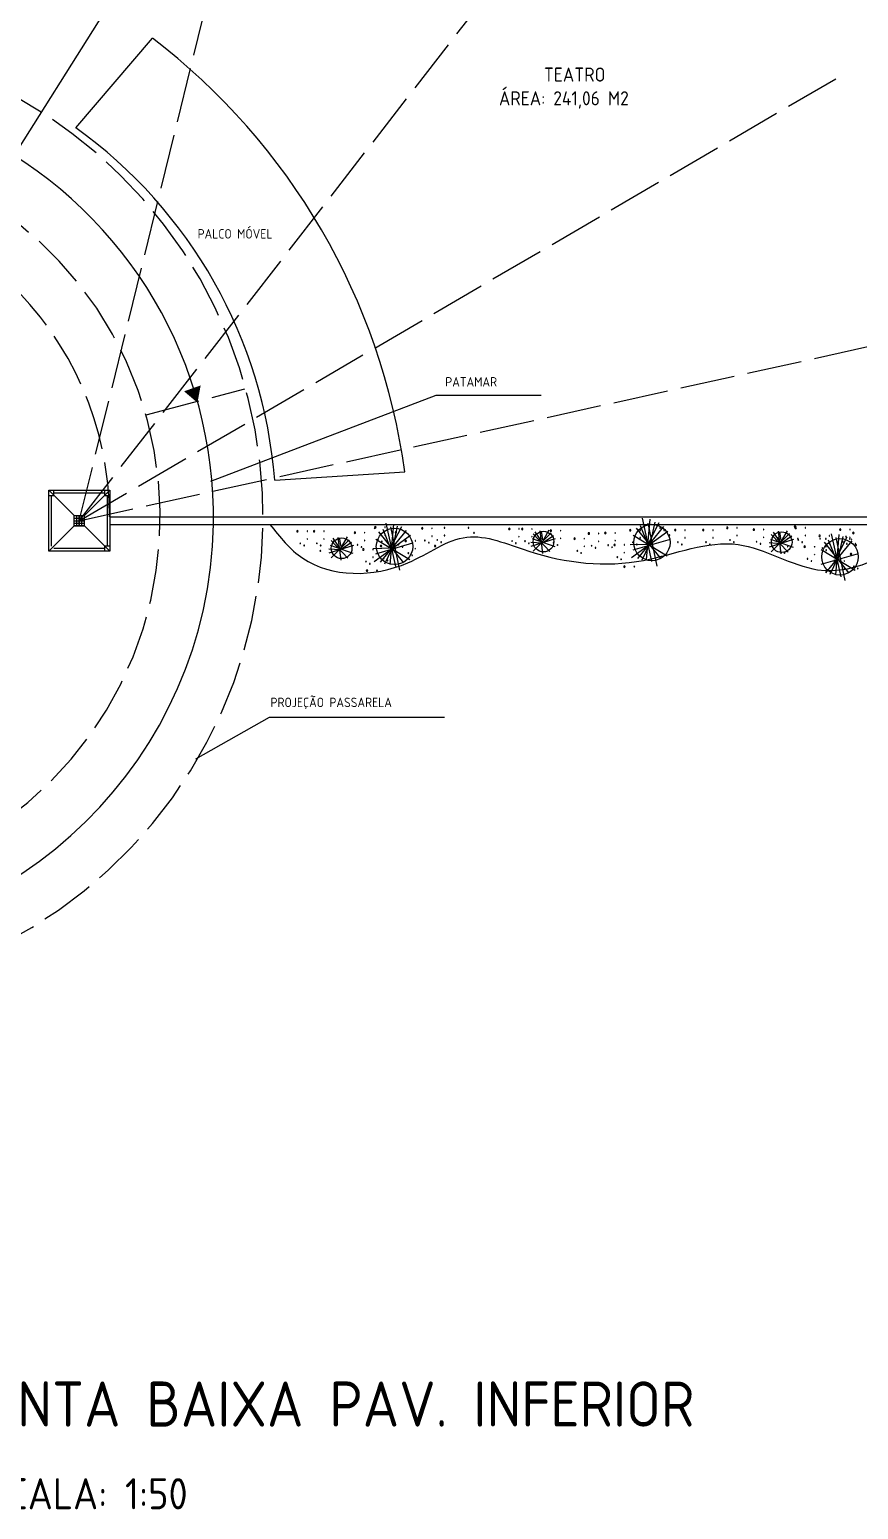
# Model space of a CAD drawing. Extents: x 115 to 1469, y 94 to 338.
# Drawn here: x 144.04 to 160.39, y 289.54 to 318.71 of the extents above; entities that cross this region are included whole.
import ezdxf

# ---------------------------------------------------------------- set-up
doc = ezdxf.new("R2010")
doc.units = 0
doc.linetypes.add('ACAD_ISO02W100', pattern=[15, 12, -3])
doc.layers.get('0').update_dxf_attribs({"linetype": 'CONTINUOUS'})
doc.layers.get('DEFPOINTS').update_dxf_attribs({"linetype": 'CONTINUOUS'})
for name, color, linetype in [('1', 7, 'CONTINUOUS'), ('COTA', 1, 'CONTINUOUS'), ('PAREDE', 6, 'CONTINUOUS'), ('PROJ', 1, 'CONTINUOUS')]:
    doc.layers.add(name, color=color, linetype=linetype)
doc.styles.get("Standard").update_dxf_attribs({"font": 'ISOCP'})
doc.dimstyles.new('COTA100', dxfattribs={"dimscale": 0.1, "dimtxt": 1.5, "dimasz": 1, "dimexe": 1, "dimexo": 1, "dimgap": 1, "dimtad": 1, "dimlfac": -1, "dimzin": 0, "dimdsep": 46, "dimtxsty": 'Standard', "dimblk1": 'ARCHTICK', "dimblk2": 'ARCHTICK', "dimsah": 1, "dimcen": 1, "dimdle": 1, "dimclrt": 3, "dimadec": 0, "dimazin": 0, "dimtfac": 1, "dimtmove": 0, "dimatfit": 3, "dimldrblk": 'ARCHTICK', "dimfxl": 1, "dimtolj": 1, "dimtzin": 0, "dimarcsym": 0})

# ---------------------------------------------------------------- blocks, each defined once
blk = doc.blocks.new('_ARCHTICK')
at = {"color": 0, "linetype": 'ByBlock', "const_width": 0.15}
blk.add_lwpolyline([(-0.5, -0.5), (0.5, 0.5)], dxfattribs=at)
blk = doc.blocks.new('*D73')
at = {"layer": 'COTA', "color": 0, "lineweight": -2}
for p in [(153.469, 331.673), (139.248, 309.108)]:
    blk.add_line(p, (152.296, 329.812), dxfattribs=at)
at = {"layer": 'DEFPOINTS', "color": 0}
for p in [(152.296, 329.812), (139.248, 309.108)]:
    blk.add_point(p, dxfattribs=at)
at = {"layer": 'COTA', "color": 0, "lineweight": -2, "xscale": 0.1, "yscale": 0.1, "zscale": 0.1, "rotation": 237.7795016975965}
blk.add_blockref('_ARCHTICK', (152.296, 329.812), dxfattribs=at)
at = {"layer": 'COTA', "color": 3, "insert": (153.107, 331.428), "char_height": 0.15, "attachment_point": 5, "rotation": 57.7795}
blk.add_mtext('\\A1;124.471', dxfattribs=at)

msp = doc.modelspace()

# ---------------------------------------------------------------- hatches: boundary and pattern name
msp.add_hatch(color=2).paths.add_polyline_path([(147.357, 311.359), (147.419, 311.7), (147.092, 311.584)])

# ---------------------------------------------------------------- linework, layer by layer
for p, q in [((147.622, 309.812), (152.066, 311.505)), ((152.066, 311.505), (154.138, 311.505)), ((147.325, 304.339), (148.776, 305.162)), ((148.776, 305.162), (152.227, 305.162))]:
    msp.add_line(p, q)
at = {"color": 3}
for p, q in [((151.073, 308.982), (151.261, 308.132)), ((151.225, 308.964), (151.153, 308.168)), ((156.128, 309.082), (156.315, 308.232)), ((156.28, 309.064), (156.208, 308.268)), ((156.24, 308.987), (156.418, 308.138)), ((156.257, 308.594), (156.463, 308.996)), ((156.284, 308.558), (156.383, 309.005)), ((150.351, 308.659), (149.993, 308.302)), ((150.029, 308.686), (150.172, 308.471)), ((150.127, 308.704), (150.181, 308.257)), ((150.154, 308.695), (150.181, 308.525)), ((150.306, 308.713), (150.163, 308.463)), ((151.556, 308.741), (150.841, 308.222)), ((150.876, 308.669), (151.547, 308.267)), ((150.93, 308.812), (151.422, 308.204)), ((151.475, 308.839), (150.957, 308.213)), ((151.171, 308.481), (151.019, 308.857)), ((151.162, 308.91), (151.341, 308.061)), ((151.18, 308.517), (151.386, 308.919)), ((151.207, 308.481), (151.305, 308.928)), ((154.414, 308.674), (153.931, 308.522)), ((153.958, 308.683), (154.405, 308.522)), ((154.334, 308.791), (153.976, 308.433)), ((153.976, 308.773), (154.307, 308.424)), ((154.012, 308.817), (154.155, 308.603)), ((154.11, 308.835), (154.164, 308.388)), ((154.137, 308.826), (154.164, 308.656)), ((154.289, 308.844), (154.146, 308.594)), ((154.378, 308.737), (154.173, 308.594)), ((156.633, 308.818), (155.918, 308.299)), ((156.678, 308.666), (155.944, 308.451)), ((155.953, 308.746), (156.624, 308.344)), ((156.007, 308.889), (156.499, 308.281)), ((156.552, 308.916), (156.034, 308.29)), ((156.248, 308.558), (156.096, 308.934)), ((159.114, 308.664), (158.631, 308.512)), ((158.658, 308.672), (159.105, 308.512)), ((159.033, 308.78), (158.675, 308.422)), ((158.675, 308.762), (159.006, 308.413)), ((158.711, 308.807), (158.854, 308.592)), ((158.81, 308.824), (158.863, 308.377)), ((158.836, 308.816), (158.863, 308.646)), ((158.988, 308.833), (158.845, 308.583)), ((159.078, 308.726), (158.872, 308.583)), ((159.957, 308.276), (159.806, 308.651)), ((159.859, 308.777), (160.047, 307.927)), ((160.011, 308.759), (159.94, 307.963)), ((159.949, 308.705), (160.127, 307.856)), ((159.966, 308.312), (160.172, 308.714)), ((159.993, 308.276), (160.092, 308.723)), ((150.431, 308.543), (149.949, 308.391)), ((149.949, 308.48), (150.172, 308.463)), ((149.975, 308.552), (150.422, 308.391)), ((149.993, 308.641), (150.324, 308.293)), ((150.396, 308.606), (150.19, 308.463)), ((151.171, 308.49), (150.814, 308.481)), ((151.601, 308.589), (150.867, 308.374)), ((151.189, 308.481), (151.046, 308.177)), ((153.931, 308.612), (154.155, 308.594)), ((156.248, 308.567), (155.891, 308.558)), ((156.266, 308.558), (156.123, 308.254)), ((158.631, 308.601), (158.854, 308.583)), ((160.387, 308.383), (159.654, 308.169)), ((159.662, 308.464), (160.333, 308.061)), ((159.716, 308.607), (160.208, 307.999)), ((160.261, 308.634), (159.743, 308.008)), ((159.975, 308.276), (159.832, 307.972))]:
    msp.add_line(p, q, dxfattribs=at)
for centre, radius in [((156.32, 308.603), 0.359), ((150.199, 308.489), 0.204), ((151.243, 308.526), 0.359), ((154.182, 308.621), 0.204), ((158.881, 308.61), 0.204), ((160.029, 308.321), 0.359)]:
    msp.add_circle(centre, radius, dxfattribs=at)
at = {"linetype": 'Continuous'}
for centre, radius, start, end in [((149.329, 308.826), 0.0145, 90, 270), ((149.329, 308.826), 0.0145, 270, 90), ((149.525, 308.826), 0.00725, 90, 270), ((149.525, 308.674), 0.00725, 90, 270), ((149.657, 308.826), 0.0145, 90, 270), ((149.657, 308.826), 0.0145, 270, 90), ((149.853, 308.826), 0.00725, 90, 270), ((149.853, 308.674), 0.00725, 90, 270), ((150.461, 308.797), 0.0145, 90, 270), ((150.461, 308.797), 0.0145, 270, 90), ((150.657, 308.797), 0.00725, 90, 270), ((150.657, 308.644), 0.00725, 90, 270), ((150.851, 308.883), 0.00725, 90, 270), ((150.864, 308.905), 0.0145, 90, 270), ((150.851, 308.883), 0.00725, 270, 90), ((150.864, 308.905), 0.0145, 270, 90), ((150.918, 308.665), 0.00725, 90, 270), ((150.918, 308.665), 0.00725, 270, 90), ((151.06, 308.905), 0.00725, 90, 270), ((151.06, 308.752), 0.00725, 90, 270), ((151.27, 308.804), 0.0145, 90, 270), ((151.27, 308.804), 0.0145, 270, 90), ((151.462, 308.635), 0.0145, 90, 270), ((151.466, 308.804), 0.00725, 90, 270), ((151.466, 308.651), 0.00725, 90, 270), ((151.462, 308.635), 0.0145, 270, 90), ((151.789, 308.882), 0.0145, 90, 270), ((151.789, 308.882), 0.0145, 270, 90), ((151.843, 308.643), 0.00725, 90, 270), ((151.843, 308.643), 0.00725, 270, 90), ((151.985, 308.882), 0.00725, 90, 270), ((151.985, 308.73), 0.00725, 90, 270), ((152.087, 308.653), 0.00725, 90, 270), ((152.087, 308.653), 0.00725, 270, 90), ((152.229, 308.893), 0.00725, 90, 270), ((152.229, 308.741), 0.00725, 90, 270), ((152.229, 308.893), 0.00725, 270, 90), ((152.229, 308.741), 0.00725, 270, 90), ((152.702, 308.893), 0.00725, 90, 270), ((152.702, 308.893), 0.00725, 270, 90), ((152.811, 308.795), 0.00725, 90, 270), ((152.811, 308.795), 0.00725, 270, 90), ((153.507, 308.872), 0.0145, 90, 270), ((153.507, 308.872), 0.0145, 270, 90), ((153.703, 308.872), 0.00725, 90, 270), ((153.703, 308.719), 0.00725, 90, 270), ((153.763, 308.871), 0.0145, 90, 270), ((153.763, 308.871), 0.0145, 270, 90), ((153.959, 308.871), 0.00725, 90, 270), ((153.959, 308.719), 0.00725, 90, 270), ((154.327, 308.837), 0.0145, 90, 270), ((154.327, 308.837), 0.0145, 270, 90), ((154.523, 308.837), 0.00725, 90, 270), ((154.523, 308.685), 0.00725, 90, 270), ((154.794, 308.679), 0.0145, 90, 270), ((154.794, 308.679), 0.0145, 270, 90), ((154.99, 308.679), 0.00725, 90, 270), ((155.076, 308.781), 0.0145, 90, 270), ((155.076, 308.781), 0.0145, 270, 90), ((155.272, 308.781), 0.00725, 90, 270), ((155.403, 308.792), 0.0145, 90, 270), ((155.403, 308.792), 0.0145, 270, 90), ((155.599, 308.792), 0.00725, 90, 270), ((155.599, 308.64), 0.00725, 90, 270), ((155.892, 308.846), 0.0145, 90, 270), ((155.892, 308.846), 0.0145, 270, 90), ((156.088, 308.846), 0.00725, 90, 270), ((156.088, 308.694), 0.00725, 90, 270), ((156.088, 308.846), 0.00725, 270, 90), ((156.088, 308.694), 0.00725, 270, 90), ((156.485, 308.889), 0.00725, 90, 270), ((156.485, 308.889), 0.00725, 270, 90), ((156.561, 308.846), 0.00725, 90, 270), ((156.561, 308.846), 0.00725, 270, 90), ((156.67, 308.748), 0.00725, 90, 270), ((156.67, 308.748), 0.00725, 270, 90), ((156.78, 308.848), 0.0145, 90, 270), ((156.78, 308.848), 0.0145, 270, 90), ((156.976, 308.848), 0.00725, 90, 270), ((156.976, 308.696), 0.00725, 90, 270), ((157.333, 308.848), 0.0145, 90, 270), ((157.333, 308.848), 0.0145, 270, 90), ((157.529, 308.848), 0.00725, 90, 270), ((157.529, 308.696), 0.00725, 90, 270), ((157.806, 308.893), 0.0145, 90, 270), ((157.806, 308.893), 0.0145, 270, 90), ((157.861, 308.654), 0.00725, 90, 270), ((157.861, 308.654), 0.00725, 270, 90), ((158.002, 308.893), 0.00725, 90, 270), ((158.002, 308.741), 0.00725, 90, 270), ((158.331, 308.859), 0.0145, 90, 270), ((158.331, 308.859), 0.0145, 270, 90), ((158.527, 308.859), 0.00725, 90, 270), ((158.527, 308.706), 0.00725, 90, 270), ((158.805, 308.679), 0.0145, 90, 270), ((158.805, 308.679), 0.0145, 270, 90), ((159.001, 308.679), 0.00725, 90, 270), ((159.143, 308.917), 0.0145, 90, 270), ((159.155, 308.893), 0.0145, 90, 270), ((159.143, 308.917), 0.0145, 270, 90), ((159.155, 308.893), 0.0145, 270, 90), ((159.198, 308.678), 0.00725, 90, 270), ((159.198, 308.678), 0.00725, 270, 90), ((159.209, 308.653), 0.00725, 90, 270), ((159.209, 308.653), 0.00725, 270, 90), ((159.351, 308.893), 0.00725, 90, 270), ((159.351, 308.74), 0.00725, 90, 270), ((159.628, 308.735), 0.0145, 90, 270), ((159.628, 308.735), 0.0145, 270, 90), ((159.637, 308.678), 0.00725, 90, 270), ((159.637, 308.678), 0.00725, 270, 90), ((159.751, 308.676), 0.00725, 90, 270), ((159.751, 308.676), 0.00725, 270, 90), ((159.824, 308.735), 0.00725, 90, 270), ((160.035, 308.859), 0.0145, 90, 270), ((160.035, 308.859), 0.0145, 270, 90), ((160.149, 308.72), 0.00725, 90, 270), ((160.149, 308.72), 0.00725, 270, 90), ((160.225, 308.676), 0.00725, 90, 270), ((160.231, 308.859), 0.00725, 90, 270), ((160.231, 308.706), 0.00725, 90, 270), ((160.225, 308.676), 0.00725, 270, 90), ((160.264, 308.667), 0.00725, 90, 270), ((160.294, 308.791), 0.0145, 90, 270), ((160.294, 308.791), 0.0145, 270, 90), ((149.384, 308.586), 0.00725, 90, 270), ((149.384, 308.586), 0.00725, 270, 90), ((149.46, 308.543), 0.00725, 90, 270), ((149.46, 308.543), 0.00725, 270, 90), ((149.711, 308.586), 0.00725, 90, 270), ((149.711, 308.586), 0.00725, 270, 90), ((149.78, 308.439), 0.00725, 90, 270), ((149.787, 308.543), 0.00725, 90, 270), ((149.78, 308.439), 0.00725, 270, 90), ((149.787, 308.543), 0.00725, 270, 90), ((150.515, 308.557), 0.00725, 90, 270), ((150.515, 308.557), 0.00725, 270, 90), ((150.592, 308.514), 0.00725, 90, 270), ((150.592, 308.514), 0.00725, 270, 90), ((150.627, 308.466), 0.0145, 90, 270), ((150.627, 308.466), 0.0145, 270, 90), ((150.823, 308.466), 0.00725, 90, 270), ((150.977, 308.533), 0.0145, 90, 270), ((150.977, 308.533), 0.0145, 270, 90), ((150.994, 308.622), 0.00725, 90, 270), ((150.994, 308.622), 0.00725, 270, 90), ((151.172, 308.533), 0.00725, 90, 270), ((151.172, 308.381), 0.00725, 90, 270), ((151.324, 308.564), 0.00725, 90, 270), ((151.324, 308.564), 0.00725, 270, 90), ((151.4, 308.52), 0.00725, 90, 270), ((151.4, 308.52), 0.00725, 270, 90), ((151.516, 308.395), 0.00725, 90, 270), ((151.516, 308.395), 0.00725, 270, 90), ((151.592, 308.352), 0.00725, 90, 270), ((151.592, 308.352), 0.00725, 270, 90), ((151.658, 308.635), 0.00725, 90, 270), ((151.658, 308.482), 0.00725, 90, 270), ((151.919, 308.599), 0.00725, 90, 270), ((151.919, 308.599), 0.00725, 270, 90), ((152.044, 308.533), 0.0145, 90, 270), ((152.044, 308.533), 0.0145, 270, 90), ((152.164, 308.61), 0.00725, 90, 270), ((152.164, 308.61), 0.00725, 270, 90), ((153.562, 308.632), 0.00725, 90, 270), ((153.562, 308.632), 0.00725, 270, 90), ((153.638, 308.589), 0.00725, 90, 270), ((153.638, 308.589), 0.00725, 270, 90), ((153.817, 308.631), 0.00725, 90, 270), ((153.817, 308.631), 0.00725, 270, 90), ((153.894, 308.588), 0.00725, 90, 270), ((153.894, 308.588), 0.00725, 270, 90), ((154.381, 308.598), 0.00725, 90, 270), ((154.381, 308.598), 0.00725, 270, 90), ((154.458, 308.554), 0.00725, 90, 270), ((154.458, 308.554), 0.00725, 270, 90), ((154.849, 308.44), 0.00725, 90, 270), ((154.849, 308.44), 0.00725, 270, 90), ((154.925, 308.396), 0.00725, 90, 270), ((154.925, 308.396), 0.00725, 270, 90), ((154.99, 308.527), 0.00725, 90, 270), ((155.131, 308.541), 0.00725, 90, 270), ((155.131, 308.541), 0.00725, 270, 90), ((155.207, 308.498), 0.00725, 90, 270), ((155.207, 308.498), 0.00725, 270, 90), ((155.272, 308.628), 0.00725, 90, 270), ((155.458, 308.552), 0.00725, 90, 270), ((155.458, 308.552), 0.00725, 270, 90), ((155.534, 308.509), 0.00725, 90, 270), ((155.534, 308.509), 0.00725, 270, 90), ((155.584, 308.556), 0.0145, 90, 270), ((155.584, 308.556), 0.0145, 270, 90), ((155.78, 308.556), 0.00725, 90, 270), ((155.78, 308.403), 0.00725, 90, 270), ((155.946, 308.607), 0.00725, 90, 270), ((155.946, 308.607), 0.00725, 270, 90), ((156.022, 308.563), 0.00725, 90, 270), ((156.022, 308.563), 0.00725, 270, 90), ((156.834, 308.609), 0.00725, 90, 270), ((156.834, 308.609), 0.00725, 270, 90), ((156.91, 308.565), 0.00725, 90, 270), ((156.91, 308.565), 0.00725, 270, 90), ((157.387, 308.609), 0.00725, 90, 270), ((157.387, 308.609), 0.00725, 270, 90), ((157.463, 308.565), 0.00725, 90, 270), ((157.463, 308.565), 0.00725, 270, 90), ((157.937, 308.61), 0.00725, 90, 270), ((157.937, 308.61), 0.00725, 270, 90), ((158.386, 308.619), 0.00725, 90, 270), ((158.386, 308.619), 0.00725, 270, 90), ((158.462, 308.576), 0.00725, 90, 270), ((158.462, 308.576), 0.00725, 270, 90), ((158.859, 308.439), 0.00725, 90, 270), ((158.859, 308.439), 0.00725, 270, 90), ((158.936, 308.396), 0.00725, 90, 270), ((158.936, 308.396), 0.00725, 270, 90), ((159.001, 308.526), 0.00725, 90, 270), ((159.285, 308.609), 0.00725, 90, 270), ((159.285, 308.609), 0.00725, 270, 90), ((159.335, 308.521), 0.0145, 90, 270), ((159.335, 308.521), 0.0145, 270, 90), ((159.531, 308.521), 0.00725, 90, 270), ((159.531, 308.369), 0.00725, 90, 270), ((159.683, 308.495), 0.00725, 90, 270), ((159.683, 308.495), 0.00725, 270, 90), ((159.751, 308.524), 0.00725, 90, 270), ((159.751, 308.524), 0.00725, 270, 90), ((159.759, 308.452), 0.00725, 90, 270), ((159.759, 308.452), 0.00725, 270, 90), ((159.824, 308.583), 0.00725, 90, 270), ((160.089, 308.619), 0.00725, 90, 270), ((160.089, 308.619), 0.00725, 270, 90), ((160.165, 308.576), 0.00725, 90, 270), ((160.165, 308.576), 0.00725, 270, 90), ((160.249, 308.375), 0.0145, 90, 270), ((160.249, 308.375), 0.0145, 270, 90), ((160.334, 308.578), 0.00725, 90, 270), ((160.334, 308.578), 0.00725, 270, 90), ((160.348, 308.552), 0.00725, 90, 270), ((160.348, 308.552), 0.00725, 270, 90), ((150.681, 308.226), 0.00725, 90, 270), ((150.681, 308.226), 0.00725, 270, 90), ((150.701, 308.051), 0.0145, 90, 270), ((150.701, 308.051), 0.0145, 270, 90), ((150.757, 308.183), 0.00725, 90, 270), ((150.757, 308.183), 0.00725, 270, 90), ((150.823, 308.313), 0.00725, 90, 270), ((151.031, 308.294), 0.00725, 90, 270), ((151.031, 308.294), 0.00725, 270, 90), ((151.107, 308.25), 0.00725, 90, 270), ((151.107, 308.25), 0.00725, 270, 90), ((155.638, 308.316), 0.00725, 90, 270), ((155.638, 308.316), 0.00725, 270, 90), ((155.715, 308.272), 0.00725, 90, 270), ((155.715, 308.272), 0.00725, 270, 90), ((155.778, 308.128), 0.0145, 90, 270), ((155.778, 308.128), 0.0145, 270, 90), ((155.974, 308.128), 0.00725, 90, 270), ((155.974, 308.128), 0.00725, 270, 90), ((159.39, 308.282), 0.00725, 90, 270), ((159.39, 308.282), 0.00725, 270, 90), ((159.466, 308.238), 0.00725, 90, 270), ((159.466, 308.238), 0.00725, 270, 90), ((159.922, 308.24), 0.0145, 90, 270), ((159.922, 308.24), 0.0145, 270, 90), ((160.118, 308.24), 0.00725, 90, 270), ((160.118, 308.087), 0.00725, 90, 270), ((160.303, 308.135), 0.00725, 90, 270), ((160.303, 308.135), 0.00725, 270, 90), ((160.38, 308.092), 0.00725, 90, 270), ((160.38, 308.092), 0.00725, 270, 90), ((150.897, 308.051), 0.00725, 90, 270), ((150.897, 308.051), 0.00725, 270, 90)]:
    msp.add_arc(centre, radius, start, end, dxfattribs=at)
at = {"layer": '1', "color": 1}
for p, q in [((144.425, 309.633), (144.925, 309.133)), ((145.625, 309.633), (145.125, 309.133)), ((144.925, 309.133), (145.025, 309.133)), ((144.925, 309.033), (144.925, 309.133)), ((144.925, 308.933), (144.925, 309.133)), ((144.925, 309.083), (145.025, 309.083)), ((144.925, 309.033), (145.125, 309.033)), ((144.925, 309.033), (145.025, 309.033)), ((144.925, 308.933), (144.925, 309.033)), ((144.925, 309.033), (145.025, 309.033)), ((144.925, 308.983), (145.025, 308.983)), ((144.975, 309.033), (144.975, 309.133)), ((144.975, 308.933), (144.975, 309.033)), ((145.025, 309.133), (145.025, 308.933)), ((145.025, 309.033), (145.025, 309.133)), ((145.025, 309.033), (145.025, 309.133)), ((145.025, 309.133), (145.125, 309.133)), ((145.025, 309.083), (145.125, 309.083)), ((145.025, 308.933), (145.025, 309.033)), ((145.025, 309.033), (145.125, 309.033)), ((145.025, 308.933), (145.025, 309.033)), ((145.025, 309.033), (145.125, 309.033)), ((145.025, 309.033), (145.125, 309.033)), ((145.025, 308.983), (145.125, 308.983)), ((145.075, 309.033), (145.075, 309.133)), ((145.075, 308.933), (145.075, 309.033)), ((145.125, 309.033), (145.125, 309.133)), ((145.125, 308.933), (145.125, 309.033)), ((144.425, 308.433), (144.925, 308.933)), ((144.925, 308.933), (145.025, 308.933)), ((145.125, 308.933), (144.925, 308.933)), ((145.025, 308.933), (145.125, 308.933)), ((145.625, 308.433), (145.125, 308.933))]:
    msp.add_line(p, q, dxfattribs=at)
at = {"layer": '1', "color": 6}
for p, q in [((144.425, 309.633), (145.625, 309.633)), ((144.425, 308.433), (144.425, 309.633)), ((144.425, 309.533), (144.525, 309.533)), ((144.475, 308.533), (144.475, 309.533)), ((144.525, 309.533), (144.525, 309.633)), ((144.525, 309.583), (145.525, 309.583)), ((145.525, 309.633), (145.525, 309.533)), ((145.525, 309.533), (145.625, 309.533)), ((145.575, 309.533), (145.575, 308.533)), ((145.625, 309.633), (145.625, 308.433)), ((145.625, 308.433), (144.425, 308.433)), ((145.525, 308.483), (144.525, 308.483)), ((145.525, 308.533), (145.525, 308.433)), ((145.625, 308.533), (145.525, 308.533))]:
    msp.add_line(p, q, dxfattribs=at)
at = {"layer": '1', "color": 21}
msp.add_spline([(148.786, 308.958), (149.432, 308.293), (151.507, 308.203), (152.669, 308.71), (153.876, 308.439), (156.156, 308.251), (158.022, 308.563), (159.59, 308.068), (161.92, 308.958)], degree=3, dxfattribs=at)
at = {"layer": 'PAREDE', "color": 131}
for p, q in [((144.959, 316.775), (146.467, 318.549)), ((148.881, 309.833), (151.445, 309.997))]:
    msp.add_line(p, q, dxfattribs=at)
at = {"layer": 'PAREDE'}
for p, q in [((145.619, 308.958), (160.95, 308.958)), ((145.62, 309.108), (158.72, 309.108)), ((145.625, 309.108), (145.625, 308.958)), ((145.625, 309.104), (145.625, 308.954)), ((158.72, 309.108), (160.95, 309.108))]:
    msp.add_line(p, q, dxfattribs=at)
at = {"layer": 'PAREDE', "color": 131}
for centre, radius, start, end in [((138.585, 308.236), 12.98, 7.7969, 52.6117), ((139.438, 309.078), 9.473, 4.5715, 54.3538)]:
    msp.add_arc(centre, radius, start, end, dxfattribs=at)
at = {"layer": 'PROJ', "linetype": 'ACAD_ISO02W100', "ltscale": 0.09}
for p, q in [((145.025, 309.033), (149.906, 328.86)), ((145.025, 309.033), (156.536, 323.861)), ((145.025, 309.033), (160.161, 317.872)), ((145.025, 309.033), (161.459, 312.659)), ((146.341, 311.118), (148.288, 311.634))]:
    msp.add_line(p, q, dxfattribs=at)
for centre, radius, start, end in [((139.248, 309.108), 24.472, 359.9988, 65.7616), ((139.186, 309.109), 9.465, 270.3741, 95.2708), ((139.248, 309.108), 7.373, 231.1888, 94.0033), ((139.248, 309.108), 6.373, 360, 94.0033)]:
    msp.add_arc(centre, radius, start, end, dxfattribs=at)
at = {"layer": 'PROJ', "color": 2, "ltscale": 0.09}
for start, end in [(358.9796, 125.1365), (270, 358.9796)]:
    msp.add_arc((139.248, 309.108), 8.423, start, end, dxfattribs=at)

# ---------------------------------------------------------------- texts
at = {"attachment_point": 1}
for s, insert, char_height, width in [('TEATRO', (154.189, 317.967), 0.2773, 0.2307), ('ÁREA: 241,06 M2', (153.303, 317.499), 0.27728, 4.6348), ('PALCO MÓVEL', (147.359, 314.782), 0.18623, 6.59741), ('PATAMAR', (152.244, 311.864), 0.1862, 6.59741), ('PROJEÇÃO PASSARELA', (148.797, 305.545), 0.18623, 6.5974)]:
    msp.add_mtext(s, dxfattribs=dict(at, insert=insert, char_height=char_height, width=width))
at = {"color": 6, "insert": (141.848, 292.065), "char_height": 0.89019, "width": 25.1392, "attachment_point": 1}
msp.add_mtext('PLANTA BAIXA PAV. INFERIOR', dxfattribs=at)
at = {"color": 3, "insert": (142.781, 290.158), "char_height": 0.6139, "width": 17.33682, "attachment_point": 1}
msp.add_mtext('ESCALA: 1:50', dxfattribs=at)

# ---------------------------------------------------------------- dimensions: what is measured, and where the dimension line sits
at = {"layer": 'COTA'}
dim = msp.add_radius_dim(center=(139.248, 309.108), mpoint=(152.296, 329.812), dimstyle='COTA100', override={"dimpost": '1<>1'}, dxfattribs=at)
dim.commit()
dim.dimension.update_dxf_attribs({"geometry": '*D73', "text_midpoint": (153.255, 331.334), "dimtype": 164})

doc.saveas('drawing.dxf')
